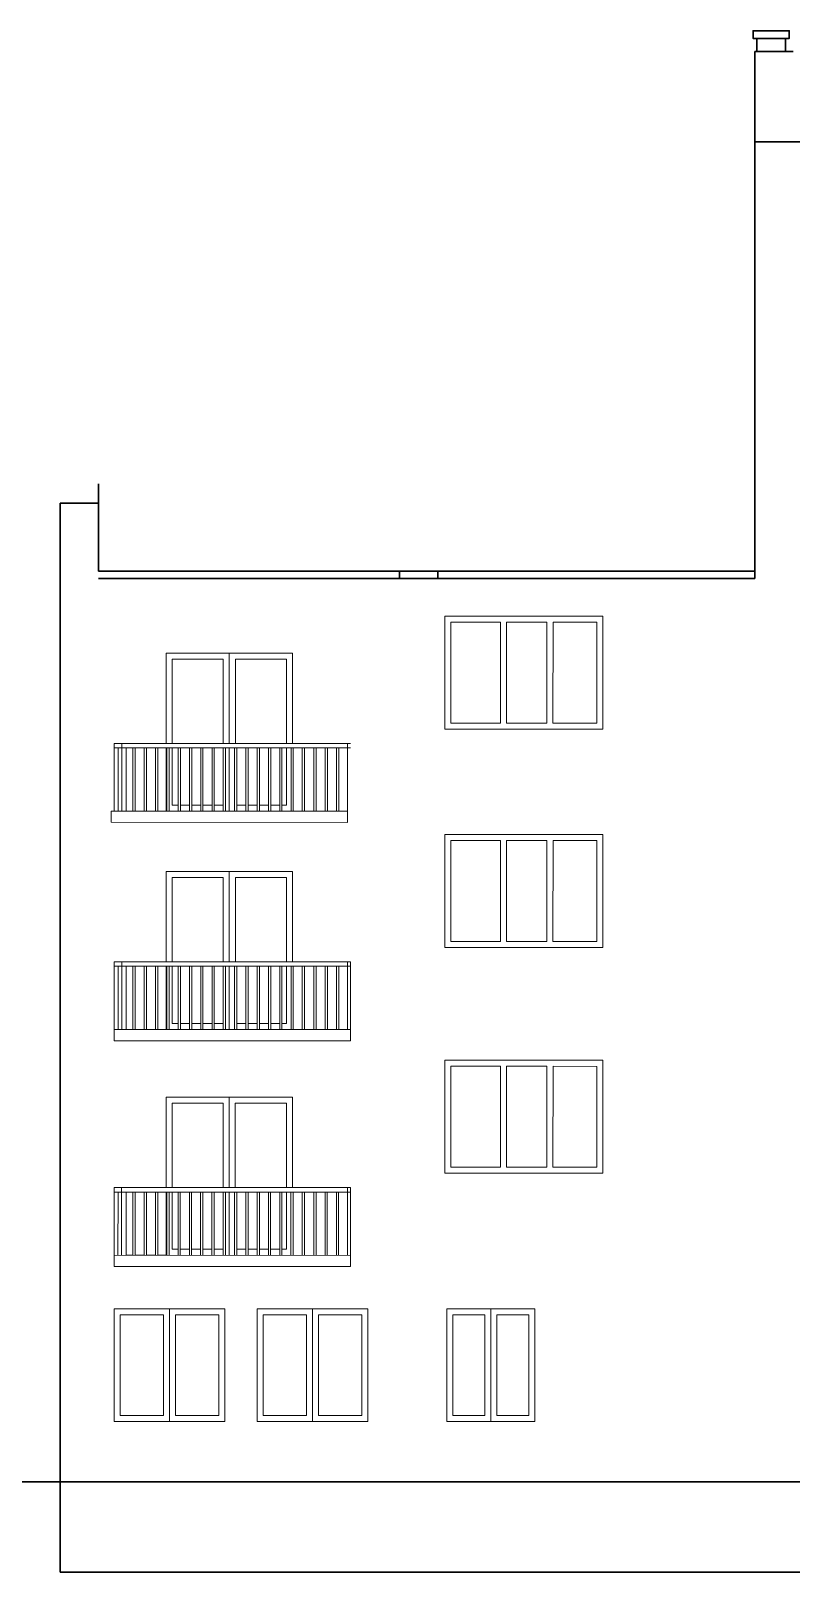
# Model space of a CAD drawing. Header units: millimetres. Extents: x -689206 to 4969298, y -1019800 to 703299.
# Drawn here: x -180151 to -170048, y -562840 to -542363 of the extents above; entities that cross this region are included whole.
import ezdxf

# ---------------------------------------------------------------- set-up
doc = ezdxf.new("R2010")
doc.units = ezdxf.units.MM
doc.layers.add('РАЗМЕРЫ', color=7, linetype='Continuous', lineweight=9)
doc.layers.add('разрез1-1', color=7, linetype='Continuous')
doc.layers.add('фасад1', color=7, linetype='Continuous')

msp = doc.modelspace()

# ---------------------------------------------------------------- linework, layer by layer
at = {"layer": 'РАЗМЕРЫ', "lineweight": 30, "ltscale": 35}
for p, q in [((-170531.4, -542639.7), (-170531.4, -549639.7)), ((-170021.4, -542639.7), (-170531.4, -542639.7)), ((-151889.4, -543839.7), (-170531.4, -543839.7)), ((-179253.4, -549539.7), (-179253.4, -548379.7)), ((-179761.4, -548639.7), (-179761.4, -561639.7)), ((-179253.4, -548639.7), (-179761.4, -548639.7)), ((-179253.4, -549539.7), (-179253.4, -548639.7)), ((-170531.4, -549539.7), (-179253.4, -549539.7)), ((-175253.4, -549539.7), (-175253.4, -549639.7)), ((-174743.4, -549539.7), (-174743.4, -549639.7)), ((-179253.4, -549639.7), (-170531.4, -549639.7)), ((-152399.4, -561639.7), (-194450, -561639.7)), ((-179761.4, -561639.7), (-179761.4, -561939.7)), ((-179761.4, -562839.7), (-179761.4, -561639.7)), ((-141439.4, -562839.7), (-179761.4, -562839.7))]:
    msp.add_line(p, q, dxfattribs=at)
at = {"layer": 'РАЗМЕРЫ', "lineweight": 15, "ltscale": 35}
for p, q in [((-174650.9, -551639.7), (-174650.6, -550139.3)), ((-174650.9, -551639.7), (-174650.9, -550139.7)), ((-174650.9, -550139.7), (-173180.9, -550139.7)), ((-174650.9, -550139.7), (-174650.9, -551639.7)), ((-172550.9, -550139.7), (-174650.9, -550139.7)), ((-172550.9, -550139.7), (-174650.5, -550139.3)), ((-174650.5, -550139.3), (-174570.5, -550139.3)), ((-174570.5, -550139.3), (-174570.5, -550139.7)), ((-172550.9, -550139.7), (-173180.9, -550139.7)), ((-172550.9, -551639.7), (-172550.9, -550139.7)), ((-172550.9, -551639.7), (-172550.9, -550139.7)), ((-172550.9, -551639.7), (-172550.9, -550139.7)), ((-174570.5, -550219.4), (-174570.7, -551559.3)), ((-174570.5, -550219.4), (-173909.5, -550219.5)), ((-173909.5, -550219.5), (-173909.7, -551559.4)), ((-173829.7, -551559.4), (-173829.5, -550219.5)), ((-173292.7, -550219.6), (-173829.5, -550219.5)), ((-173292.7, -550219.6), (-173292.9, -551559.5)), ((-173212.9, -551559.5), (-173212.7, -550219.6)), ((-172630.9, -550219.7), (-173212.7, -550219.6)), ((-172630.9, -551559.7), (-172630.9, -550219.7)), ((-173180.9, -551639.7), (-174650.9, -551639.7)), ((-174650.9, -551639.7), (-172550.9, -551639.7)), ((-174650.9, -551639.7), (-172550.9, -551639.7)), ((-174650.9, -551639.7), (-172550.9, -551639.7)), ((-174570.7, -551559.3), (-173909.7, -551559.4)), ((-173829.7, -551559.4), (-173292.9, -551559.4)), ((-173212.9, -551559.4), (-172630.9, -551559.4)), ((-179042.6, -551829.7), (-179043, -552729.7)), ((-178883.7, -551889.7), (-179042.7, -551889.6)), ((-178991.9, -551889.6), (-178992.2, -552729.7)), ((-174650.9, -554539.7), (-174650.6, -553039.3)), ((-174650.9, -554539.7), (-174650.9, -553039.7)), ((-174650.9, -553039.7), (-173180.9, -553039.7)), ((-174650.9, -553039.7), (-174650.9, -554539.7)), ((-172550.9, -553039.7), (-174650.9, -553039.7)), ((-172550.9, -553039.7), (-174650.5, -553039.3)), ((-174650.5, -553039.3), (-174570.5, -553039.3)), ((-174570.5, -553039.3), (-174570.5, -553039.7)), ((-172550.9, -553039.7), (-173180.9, -553039.7)), ((-172550.9, -554539.7), (-172550.9, -553039.7)), ((-172550.9, -554539.7), (-172550.9, -553039.7)), ((-172550.9, -554539.7), (-172550.9, -553039.7)), ((-174570.5, -553119.4), (-174570.7, -554459.3)), ((-174570.5, -553119.4), (-173909.5, -553119.5)), ((-173909.5, -553119.5), (-173909.7, -554459.4)), ((-173829.7, -554459.4), (-173829.5, -553119.5)), ((-173292.7, -553119.6), (-173829.5, -553119.5)), ((-173292.7, -553119.6), (-173292.9, -554459.5)), ((-173212.9, -554459.5), (-173212.7, -553119.6)), ((-172630.9, -553119.7), (-173212.7, -553119.6)), ((-172630.9, -554459.7), (-172630.9, -553119.7)), ((-174570.7, -554459.3), (-173909.7, -554459.4)), ((-173829.7, -554459.4), (-173292.9, -554459.4)), ((-173212.9, -554459.4), (-172630.9, -554459.4)), ((-173180.9, -554539.7), (-174650.9, -554539.7)), ((-174650.9, -554539.7), (-172550.9, -554539.7)), ((-174650.9, -554539.7), (-172550.9, -554539.7)), ((-174650.9, -554539.7), (-172550.9, -554539.7)), ((-179042.6, -554729.7), (-179043, -555629.7)), ((-178883.7, -554789.7), (-179042.7, -554789.6)), ((-178991.9, -554789.6), (-178992.2, -555629.7)), ((-175902.6, -554729.7), (-175903, -555631)), ((-174650.9, -557539.7), (-174650.6, -556039.3)), ((-174650.9, -557539.7), (-174650.9, -556039.7)), ((-174650.9, -556039.7), (-173180.9, -556039.7)), ((-174650.9, -556039.7), (-174650.9, -557539.7)), ((-172550.9, -556039.7), (-174650.9, -556039.7)), ((-172550.9, -556039.7), (-174650.5, -556039.3)), ((-174650.5, -556039.3), (-174570.5, -556039.3)), ((-174570.5, -556119.4), (-174570.7, -557459.3)), ((-174570.5, -556039.3), (-174570.5, -556039.7)), ((-174570.5, -556119.4), (-173909.5, -556119.5)), ((-173909.5, -556119.5), (-173909.7, -557459.4)), ((-173829.7, -557459.4), (-173829.5, -556119.5)), ((-173292.7, -556119.6), (-173829.5, -556119.5)), ((-173292.7, -556119.6), (-173292.9, -557459.5)), ((-173212.9, -557459.5), (-173212.7, -556119.6)), ((-172630.9, -556119.7), (-173212.7, -556119.6)), ((-172550.9, -556039.7), (-173180.9, -556039.7)), ((-172630.9, -557459.7), (-172630.9, -556119.7)), ((-172550.9, -557539.7), (-172550.9, -556039.7)), ((-172550.9, -557539.7), (-172550.9, -556039.7)), ((-172550.9, -557539.7), (-172550.9, -556039.7)), ((-173180.9, -557539.7), (-174650.9, -557539.7)), ((-174650.9, -557539.7), (-172550.9, -557539.7)), ((-174650.9, -557539.7), (-172550.9, -557539.7)), ((-174650.9, -557539.7), (-172550.9, -557539.7)), ((-174570.7, -557459.3), (-173909.7, -557459.4)), ((-173829.7, -557459.4), (-173292.9, -557459.4)), ((-173212.9, -557459.4), (-172630.9, -557459.4)), ((-179043.5, -557729.7), (-179043.9, -558629.7)), ((-175903.5, -557729.7), (-175903.9, -558631)), ((-178884.6, -557789.7), (-179043.5, -557789.6)), ((-178992.7, -557789.6), (-178993.1, -558629.7)), ((-177572.4, -559339.7), (-179042.9, -559339.7)), ((-179042.9, -559339.7), (-179042.9, -560839.7)), ((-179042.4, -559339.7), (-179042.4, -560839.7)), ((-177572.4, -559339.7), (-179042.4, -559339.7)), ((-179042.4, -559339.7), (-179042.4, -560839.7)), ((-177572.4, -559339.7), (-179042.4, -559339.7)), ((-178962.4, -560759.7), (-178962.4, -559419.7)), ((-178962.4, -559419.7), (-178387.4, -559419.7)), ((-178387.4, -559419.7), (-178387.4, -560759.7)), ((-178307.4, -560839.7), (-178307.4, -559339.7)), ((-178227.4, -559419.7), (-177652.4, -559419.7)), ((-178227.4, -560759.7), (-178227.4, -559419.7)), ((-177652.4, -559419.7), (-177652.4, -560759.7)), ((-177572.4, -559339.7), (-177572.4, -560839.7)), ((-177572.4, -559339.7), (-177572.4, -560839.7)), ((-177572.4, -559339.7), (-177572.4, -560839.7)), ((-177144.4, -559339.7), (-177144.4, -560839.7)), ((-175674.4, -559339.7), (-177144.4, -559339.7)), ((-177144.4, -559339.7), (-177144.4, -560839.7)), ((-175674.4, -559339.7), (-177144.4, -559339.7)), ((-177144.4, -559339.7), (-177144.4, -560839.7)), ((-175674.4, -559339.7), (-177144.4, -559339.7)), ((-177064.4, -560759.7), (-177064.4, -559419.7)), ((-177064.4, -559419.7), (-176489.4, -559419.7)), ((-176489.4, -559419.7), (-176489.4, -560759.7)), ((-176409.4, -560839.7), (-176409.4, -559339.7)), ((-176329.4, -559419.7), (-175754.4, -559419.7)), ((-176329.4, -560759.7), (-176329.4, -559419.7)), ((-175754.4, -559419.7), (-175754.4, -560759.7)), ((-175674.4, -560839.7), (-175674.4, -559339.7)), ((-175674.4, -559339.7), (-175674.4, -560839.7)), ((-175674.4, -559339.7), (-175674.4, -560839.7)), ((-174623.1, -559339.7), (-173453.1, -559339.7)), ((-174623.1, -559339.7), (-174623.1, -560839.7)), ((-173453.1, -559339.7), (-174623.1, -559339.7)), ((-174623.1, -560839.7), (-174623.1, -559339.7)), ((-174623.1, -559339.7), (-174623.1, -560839.7)), ((-173453.1, -559339.7), (-174623.1, -559339.7)), ((-174118.1, -559419.7), (-174543.1, -559419.7)), ((-174543.1, -559419.7), (-174543.1, -560759.7)), ((-174038.1, -559339.7), (-174118.1, -559339.7)), ((-174118.1, -559419.7), (-174118.1, -560759.7)), ((-174038.1, -560839.7), (-174038.1, -559339.7)), ((-174038.1, -559339.7), (-173958.1, -559339.7)), ((-173533.1, -559419.7), (-173958.1, -559419.7)), ((-173958.1, -559419.7), (-173958.1, -560759.7)), ((-173533.1, -560759.7), (-173533.1, -559419.7)), ((-173453.1, -559339.7), (-173453.1, -560839.7)), ((-173453.1, -560839.7), (-173453.1, -559339.7)), ((-173453.1, -559339.7), (-173453.1, -560839.7)), ((-179042.9, -560839.7), (-177572.4, -560839.7)), ((-177572.4, -560839.7), (-179042.4, -560839.7)), ((-177572.4, -560839.7), (-179042.4, -560839.7)), ((-179042.4, -560839.7), (-178962.4, -560839.7)), ((-178387.4, -560759.7), (-178962.4, -560759.7)), ((-177652.4, -560759.7), (-178227.4, -560759.7)), ((-177144.4, -560839.7), (-175674.4, -560839.7)), ((-175674.4, -560839.7), (-177144.4, -560839.7)), ((-175674.4, -560839.7), (-177144.4, -560839.7)), ((-177144.4, -560839.7), (-177064.4, -560839.7)), ((-176489.4, -560759.7), (-177064.4, -560759.7)), ((-175754.4, -560759.7), (-176329.4, -560759.7)), ((-174623.1, -560839.7), (-174623.1, -560759.7)), ((-173453.1, -560839.7), (-174623.1, -560839.7)), ((-174623.1, -560839.7), (-173453.1, -560839.7)), ((-173453.1, -560839.7), (-174623.1, -560839.7)), ((-174543.1, -560759.7), (-174118.1, -560759.7)), ((-173958.1, -560759.7), (-173533.1, -560759.7))]:
    msp.add_line(p, q, dxfattribs=at)
at = {"layer": 'разрез1-1', "lineweight": 30}
for p, q in [((-170504.6, -542463), (-170504.6, -542639.7)), ((-170124.6, -542463), (-170124.6, -542639.7))]:
    msp.add_line(p, q, dxfattribs=at)
msp.add_lwpolyline([(-170124.6, -542463), (-170074.6, -542463), (-170074.6, -542363), (-170504.6, -542363), (-170554.6, -542363), (-170554.6, -542463), (-170124.6, -542463)], dxfattribs=at)
at = {"layer": 'фасад1', "color": 7, "lineweight": 15}
for p, q in [((-172970.9, -550139.7), (-174650.9, -550139.7)), ((-174650.9, -551639.7), (-172970.9, -551639.7)), ((-175902.6, -551829.7), (-179042.6, -551829.7)), ((-178943.7, -551829.7), (-178943.7, -552729.7)), ((-175943.7, -552729.7), (-175943.7, -551829.7)), ((-175902.7, -551890.1), (-178883.7, -551889.7)), ((-178343.7, -551889.7), (-178343.7, -552729.7)), ((-178313.7, -551889.7), (-178313.7, -552729.7)), ((-178193.7, -551889.7), (-178193.7, -552729.7)), ((-178163.7, -551889.7), (-178163.7, -552729.7)), ((-178043.7, -551889.7), (-178043.7, -552729.7)), ((-178013.7, -551889.7), (-178013.7, -552729.7)), ((-177893.7, -551889.7), (-177893.7, -552729.7)), ((-177863.7, -551889.7), (-177863.7, -552729.7)), ((-177743.7, -551889.7), (-177743.7, -552729.7)), ((-177713.7, -551889.7), (-177713.7, -552729.7)), ((-177593.7, -551889.7), (-177593.7, -552729.7)), ((-177563.7, -551889.7), (-177563.7, -552729.7)), ((-177443.7, -551889.7), (-177443.7, -552729.7)), ((-177413.7, -551889.7), (-177413.7, -552729.7)), ((-177293.7, -551889.7), (-177293.7, -552729.7)), ((-177263.7, -551889.7), (-177263.7, -552729.7)), ((-177143.7, -551889.7), (-177143.7, -552729.7)), ((-177113.7, -551889.7), (-177113.7, -552729.7)), ((-176993.7, -551889.7), (-176993.7, -552729.7)), ((-176963.7, -551889.7), (-176963.7, -552729.7)), ((-176843.7, -551889.7), (-176843.7, -552729.7)), ((-176813.7, -551889.7), (-176813.7, -552729.7)), ((-176693.7, -551889.7), (-176693.7, -552729.7)), ((-176663.7, -551889.7), (-176663.7, -552729.7)), ((-176543.7, -551889.7), (-176543.7, -552729.7)), ((-176513.7, -551889.7), (-176513.7, -552729.7)), ((-176390.6, -551890.1), (-176390.6, -552730.1)), ((-176360.6, -551890.1), (-176360.6, -552730.1)), ((-176240.6, -551890.1), (-176240.6, -552730.1)), ((-176210.6, -551890.1), (-176210.6, -552730.1)), ((-176090.6, -551890.1), (-176090.6, -552730.1)), ((-176060.6, -551890.1), (-176060.6, -552730.1)), ((-178193.7, -552649.7), (-178273.7, -552649.7)), ((-178043.7, -552649.7), (-178163.7, -552649.7)), ((-177893.7, -552649.7), (-178013.7, -552649.7)), ((-177743.7, -552649.7), (-177863.7, -552649.7)), ((-177593.7, -552649.7), (-177713.7, -552649.7)), ((-177293.7, -552649.7), (-177413.7, -552649.7)), ((-177143.7, -552649.7), (-177263.7, -552649.7)), ((-176993.7, -552649.7), (-177113.7, -552649.7)), ((-176843.7, -552649.7), (-176963.7, -552649.7)), ((-176753.7, -552649.7), (-176813.7, -552649.7)), ((-172970.9, -553039.7), (-174650.9, -553039.7)), ((-174650.9, -554539.7), (-172970.9, -554539.7)), ((-175902.6, -554729.7), (-179042.6, -554729.7)), ((-178943.7, -554729.7), (-178943.7, -555629.7)), ((-175902.7, -554790.1), (-178883.7, -554789.7)), ((-178343.7, -554789.7), (-178343.7, -555629.7)), ((-178313.7, -554789.7), (-178313.7, -555629.7)), ((-178193.7, -554789.7), (-178193.7, -555629.7)), ((-178163.7, -554789.7), (-178163.7, -555629.7)), ((-178043.7, -554789.7), (-178043.7, -555629.7)), ((-178013.7, -554789.7), (-178013.7, -555629.7)), ((-177893.7, -554789.7), (-177893.7, -555629.7)), ((-177863.7, -554789.7), (-177863.7, -555629.7)), ((-177743.7, -554789.7), (-177743.7, -555629.7)), ((-177713.7, -554789.7), (-177713.7, -555629.7)), ((-177593.7, -554789.7), (-177593.7, -555629.7)), ((-177563.7, -554789.7), (-177563.7, -555629.7)), ((-177443.7, -554789.7), (-177443.7, -555629.7)), ((-177413.7, -554789.7), (-177413.7, -555629.7)), ((-177293.7, -554789.7), (-177293.7, -555629.7)), ((-177263.7, -554789.7), (-177263.7, -555629.7)), ((-177143.7, -554789.7), (-177143.7, -555629.7)), ((-177113.7, -554789.7), (-177113.7, -555629.7)), ((-176993.7, -554789.7), (-176993.7, -555629.7)), ((-176963.7, -554789.7), (-176963.7, -555629.7)), ((-176843.7, -554789.7), (-176843.7, -555629.7)), ((-176813.7, -554789.7), (-176813.7, -555629.7)), ((-176693.7, -554789.7), (-176693.7, -555629.7)), ((-176663.7, -554789.7), (-176663.7, -555629.7)), ((-176543.7, -554789.7), (-176543.7, -555629.7)), ((-176513.7, -554789.7), (-176513.7, -555629.7)), ((-176390.6, -554790.1), (-176390.6, -555630.1)), ((-176360.6, -554790.1), (-176360.6, -555630.1)), ((-176240.6, -554790.1), (-176240.6, -555630.1)), ((-176210.6, -554790.1), (-176210.6, -555630.1)), ((-176090.6, -554790.1), (-176090.6, -555630.1)), ((-176060.6, -554790.1), (-176060.6, -555630.1)), ((-175943.7, -555629.7), (-175943.7, -554729.7)), ((-178193.7, -555549.7), (-178273.7, -555549.7)), ((-178043.7, -555549.7), (-178163.7, -555549.7)), ((-177893.7, -555549.7), (-178013.7, -555549.7)), ((-177743.7, -555549.7), (-177863.7, -555549.7)), ((-177593.7, -555549.7), (-177713.7, -555549.7)), ((-177293.7, -555549.7), (-177413.7, -555549.7)), ((-177143.7, -555549.7), (-177263.7, -555549.7)), ((-176993.7, -555549.7), (-177113.7, -555549.7)), ((-176843.7, -555549.7), (-176963.7, -555549.7)), ((-176753.7, -555549.7), (-176813.7, -555549.7)), ((-172970.9, -556039.7), (-174650.9, -556039.7)), ((-174650.9, -557539.7), (-172970.9, -557539.7)), ((-175903.5, -557729.7), (-179043.5, -557729.7)), ((-178944.6, -557729.7), (-178944.6, -558629.7)), ((-175944.6, -558629.7), (-175944.6, -557729.7)), ((-175903.5, -557790.1), (-178884.6, -557789.7)), ((-178344.6, -557789.7), (-178344.6, -558629.7)), ((-178314.6, -557789.7), (-178314.6, -558629.7)), ((-178194.6, -557789.7), (-178194.6, -558629.7)), ((-178164.6, -557789.7), (-178164.6, -558629.7)), ((-178044.6, -557789.7), (-178044.6, -558629.7)), ((-178014.6, -557789.7), (-178014.6, -558629.7)), ((-177894.6, -557789.7), (-177894.6, -558629.7)), ((-177864.6, -557789.7), (-177864.6, -558629.7)), ((-177744.6, -557789.7), (-177744.6, -558629.7)), ((-177714.6, -557789.7), (-177714.6, -558629.7)), ((-177594.6, -557789.7), (-177594.6, -558629.7)), ((-177564.6, -557789.7), (-177564.6, -558629.7)), ((-177444.6, -557789.7), (-177444.6, -558629.7)), ((-177414.6, -557789.7), (-177414.6, -558629.7)), ((-177294.6, -557789.7), (-177294.6, -558629.7)), ((-177264.6, -557789.7), (-177264.6, -558629.7)), ((-177144.6, -557789.7), (-177144.6, -558629.7)), ((-177114.6, -557789.7), (-177114.6, -558629.7)), ((-176994.6, -557789.7), (-176994.6, -558629.7)), ((-176964.6, -557789.7), (-176964.6, -558629.7)), ((-176844.6, -557789.7), (-176844.6, -558629.7)), ((-176814.6, -557789.7), (-176814.6, -558629.7)), ((-176694.6, -557789.7), (-176694.6, -558629.7)), ((-176664.6, -557789.7), (-176664.6, -558629.7)), ((-176544.6, -557789.7), (-176544.6, -558629.7)), ((-176514.6, -557789.7), (-176514.6, -558629.7)), ((-176391.5, -557790.1), (-176391.5, -558630.1)), ((-176361.5, -557790.1), (-176361.5, -558630.1)), ((-176241.5, -557790.1), (-176241.5, -558630.1)), ((-176211.5, -557790.1), (-176211.5, -558630.1)), ((-176091.5, -557790.1), (-176091.5, -558630.1)), ((-176061.5, -557790.1), (-176061.5, -558630.1)), ((-178194.6, -558549.7), (-178274.6, -558549.7)), ((-178044.6, -558549.7), (-178164.6, -558549.7)), ((-177894.6, -558549.7), (-178014.6, -558549.7)), ((-177744.6, -558549.7), (-177864.6, -558549.7)), ((-177594.6, -558549.7), (-177714.6, -558549.7)), ((-177294.6, -558549.7), (-177414.6, -558549.7)), ((-177144.6, -558549.7), (-177264.6, -558549.7)), ((-176994.6, -558549.7), (-177114.6, -558549.7)), ((-176844.6, -558549.7), (-176964.6, -558549.7)), ((-176754.6, -558549.7), (-176814.6, -558549.7))]:
    msp.add_line(p, q, dxfattribs=at)
for points in [[(-173482.9, -550139.7), (-172550.9, -550139.7), (-172550.9, -551639.7), (-173482.9, -551639.7)], [(-177513.7, -551829.7), (-177513.7, -550629.7), (-178353.7, -550629.7), (-178353.7, -551829.7)], [(-177593.7, -551829.7), (-177593.7, -550709.7), (-178273.7, -550709.7), (-178273.7, -551829.7)], [(-176673.7, -551829.7), (-176673.7, -550629.7), (-177513.7, -550629.7), (-177513.7, -551829.7)], [(-176753.7, -551829.7), (-176753.7, -550709.7), (-177433.7, -550709.7), (-177433.7, -551829.7)], [(-178273.7, -551889.7), (-178273.7, -552649.7)], [(-177513.7, -551889.7), (-177513.7, -552729.7)], [(-176753.7, -552649.7), (-176753.7, -551889.7)], [(-179083.5, -552728.3), (-175943.5, -552729.7), (-175942.7, -552878.3), (-179083.5, -552877.8), (-179083.5, -552728.3)], [(-173482.9, -553039.7), (-172550.9, -553039.7), (-172550.9, -554539.7), (-173482.9, -554539.7)], [(-177513.7, -554729.7), (-177513.7, -553529.7), (-178353.7, -553529.7), (-178353.7, -554729.7)], [(-177593.7, -554729.7), (-177593.7, -553609.7), (-178273.7, -553609.7), (-178273.7, -554729.7)], [(-176673.7, -554729.7), (-176673.7, -553529.7), (-177513.7, -553529.7), (-177513.7, -554729.7)], [(-176753.7, -554729.7), (-176753.7, -553609.7), (-177433.7, -553609.7), (-177433.7, -554729.7)], [(-178273.7, -554789.7), (-178273.7, -555549.7)], [(-177513.7, -554789.7), (-177513.7, -555629.7)], [(-176753.7, -555549.7), (-176753.7, -554789.7)], [(-179042.8, -555629.7), (-175902.8, -555631), (-175902, -555779.7), (-179042.8, -555779.2), (-179042.8, -555629.7)], [(-173482.9, -556039.7), (-172550.9, -556039.7), (-172550.9, -557539.7), (-173482.9, -557539.7)], [(-177514.6, -557729.7), (-177514.6, -556529.7), (-178354.6, -556529.7), (-178354.6, -557729.7)], [(-176674.6, -557729.7), (-176674.6, -556529.7), (-177514.6, -556529.7), (-177514.6, -557729.7)], [(-177594.6, -557729.7), (-177594.6, -556609.7), (-178274.6, -556609.7), (-178274.6, -557729.7)], [(-176754.6, -557729.7), (-176754.6, -556609.7), (-177434.6, -556609.7), (-177434.6, -557729.7)], [(-178274.6, -557789.7), (-178274.6, -558549.7)], [(-177514.6, -557789.7), (-177514.6, -558629.7)], [(-176754.6, -558549.7), (-176754.6, -557789.7)], [(-179043.6, -558629.7), (-175903.6, -558631), (-175902.8, -558779.7), (-179043.7, -558779.2), (-179043.6, -558629.7)]]:
    msp.add_lwpolyline(points, dxfattribs=at)
for points in [[(-178793.7, -552729.7), (-178883.7, -552729.7), (-178883.7, -551889.7), (-178793.7, -551889.7)], [(-178643.7, -551889.7), (-178763.7, -551889.7), (-178763.7, -552729.7), (-178643.7, -552729.7)], [(-178493.7, -552729.7), (-178613.7, -552729.7), (-178613.7, -551889.7), (-178493.7, -551889.7)], [(-178353.7, -551889.7), (-178463.7, -551889.7), (-178463.7, -552729.7), (-178353.7, -552729.7)], [(-178793.7, -555629.7), (-178883.7, -555629.7), (-178883.7, -554789.7), (-178793.7, -554789.7)], [(-178643.7, -554789.7), (-178763.7, -554789.7), (-178763.7, -555629.7), (-178643.7, -555629.7)], [(-178493.7, -555629.7), (-178613.7, -555629.7), (-178613.7, -554789.7), (-178493.7, -554789.7)], [(-178353.7, -554789.7), (-178463.7, -554789.7), (-178463.7, -555629.7), (-178353.7, -555629.7)], [(-178794.6, -558629.7), (-178884.6, -558629.7), (-178884.6, -557789.7), (-178794.6, -557789.7)], [(-178644.6, -557789.7), (-178764.6, -557789.7), (-178764.6, -558629.7), (-178644.6, -558629.7)], [(-178494.6, -558629.7), (-178614.6, -558629.7), (-178614.6, -557789.7), (-178494.6, -557789.7)], [(-178354.6, -557789.7), (-178464.6, -557789.7), (-178464.6, -558629.7), (-178354.6, -558629.7)]]:
    msp.add_lwpolyline(points, close=True, dxfattribs=at)

doc.saveas('drawing.dxf')
